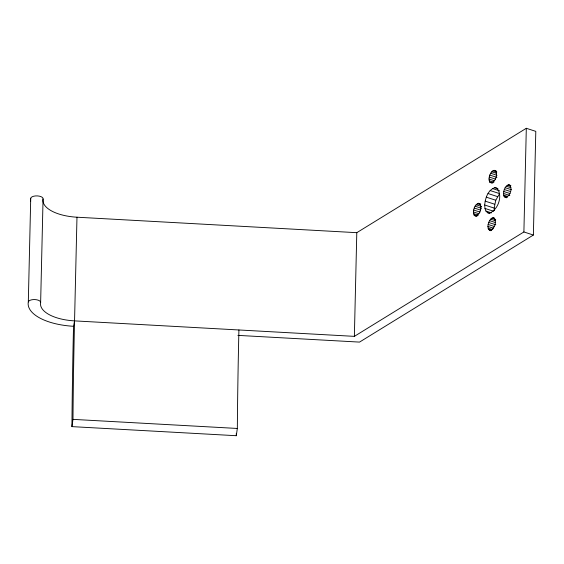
<?xml version="1.0" encoding="UTF-8"?>
<svg xmlns="http://www.w3.org/2000/svg" width="564" height="564" viewBox="0 0 564 564"><rect width="100%" height="100%" fill="white"/><g stroke="black" fill="none" stroke-linecap="round" stroke-linejoin="round"><path stroke-width="0.85" d="M238.917 329.968A659.831 42.857 -86.8 0 0 237.338 428.457L236.288 435.711L71.931 426.624A672.203 43.661 -86.8 0 1 73.531 326.281A49.491 21.77 1.3 0 1 28.313 301.937L30.731 198.267A6.183 2.721 1.3 0 1 37.407 195.905A6.183 2.721 1.3 0 1 43.061 198.944A37.118 16.328 1.3 0 0 76.979 217.21L356.793 232.678L526.311 128.289L535.8 131.363L533.375 235.033L359.522 342.101L237.895 335.376M533.375 235.033L523.893 231.959L354.368 336.356L74.554 320.881A37.118 16.328 1.3 0 1 40.636 302.621L43.061 198.944M71.931 426.624L72.982 419.369A659.831 42.857 -86.8 0 1 74.554 320.881L76.979 217.21M354.368 336.356L356.793 232.678M523.893 231.959L526.311 128.289M473.407 211.958C473.689 208.638 474.973 204.443 478.462 203.294L479.485 203.491C482.65 207.15 480.211 214.278 475.875 215.991L474.042 214.997L473.407 211.958L478.942 213.749M484.688 205.014C485.251 198.366 487.811 189.99 494.79 187.685L496.842 188.08C503.173 195.391 498.287 209.653 489.615 213.086L487.557 212.691L485.956 211.091L484.969 208.447L484.688 205.014L494.17 208.088L494.381 210.661M488.995 178.999C489.277 175.679 490.56 171.491 494.05 170.342L495.079 170.532C498.238 174.191 495.798 181.319 491.463 183.039L489.637 182.045L488.995 178.999L494.529 180.797M487.888 226.397C488.17 223.069 489.453 218.881 492.943 217.732L493.972 217.93C497.131 221.589 494.691 228.716 490.356 230.429L488.523 229.435L487.888 226.397L493.422 228.187M494.17 208.088L495.77 200.241L499.626 193.621L490.144 190.547M503.476 193.438C503.765 190.117 505.041 185.93 508.531 184.773L509.56 184.971C512.725 188.63 510.279 195.757 505.943 197.478L504.117 196.483L503.476 193.438L509.807 195.489M73.531 326.281L74.554 320.881M72.982 419.369L237.338 428.457M494.05 170.342L496.419 171.111M492.894 170.765L496.849 172.041M491.723 171.766L496.468 173.303M490.659 173.254L496.983 175.305M489.799 175.08L496.912 177.385M489.221 177.061L495.552 179.105M508.531 184.773L510.899 185.542M507.374 185.203L510.54 186.226M506.204 186.205L510.949 187.742M489.136 180.72L493.881 182.257M489.637 182.045L492.795 183.067M505.14 187.692L511.463 189.744M504.279 189.518L510.603 191.563M494.79 187.685L497.949 188.707M503.708 191.499L510.032 193.544M492.478 188.538L499.591 190.843M503.617 195.158L507.572 196.441M504.117 196.483L507.276 197.506M504.914 197.28L506.5 197.788M488.008 193.522L497.497 196.596M486.281 197.167L495.77 200.241M485.139 201.129L494.628 204.203M478.462 203.294L480.831 204.062M477.306 203.717L480.465 204.746M476.136 204.725L481.67 206.516M484.969 208.447L493.662 211.267M475.071 206.212L481.395 208.264M485.956 211.091L491.491 212.889M474.204 208.031L480.528 210.083M487.557 212.691L489.933 213.46M473.633 210.012L479.957 212.064M492.943 217.732L494.522 218.247M491.787 218.155L495.742 219.438M490.617 219.163L495.361 220.7M473.548 213.678L478.293 215.215M474.042 214.997L477.207 216.026M474.846 215.8L476.425 216.308M489.552 220.651L495.086 222.442M488.692 222.47L495.805 224.775M488.114 224.451L494.438 226.502M488.029 228.11L492.774 229.647M488.523 229.435L491.688 230.457M489.326 230.232L490.906 230.746M28.313 301.937A6.183 2.721 1.3 0 1 34.982 299.576A6.183 2.721 1.3 0 1 40.636 302.621M30.625 201.108A49.491 21.77 1.3 0 1 30.731 198.267M236.288 435.711A672.203 43.661 -86.8 0 1 236.309 433.335"/></g></svg>
